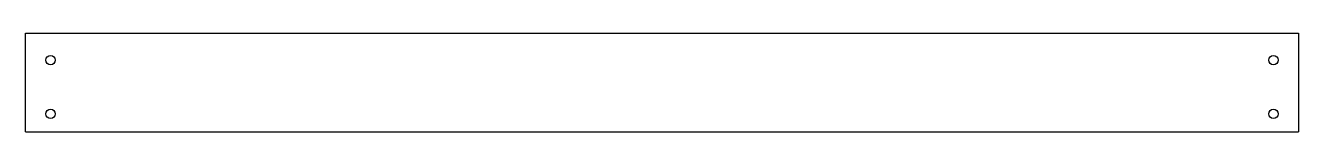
# Model space of a CAD drawing. Header units: millimetres. Extents: x -708 to 0, y -55 to 0.
import ezdxf

# ---------------------------------------------------------------- set-up
doc = ezdxf.new("R2010")
doc.units = ezdxf.units.MM

msp = doc.modelspace()

# ---------------------------------------------------------------- linework, layer by layer
at = {"color": 7, "linetype": 'Continuous', "lineweight": 25}
for p, q in [((-708, -55), (-708, 0)), ((-708, 0), (0, 0)), ((0, 0), (0, -55)), ((-708, -55), (0, -55))]:
    msp.add_line(p, q, dxfattribs=at)
for centre in [(-694, -15), (-14, -15), (-694, -45), (-14, -45)]:
    msp.add_circle(centre, 2.6, dxfattribs=at)

doc.saveas('drawing.dxf')
